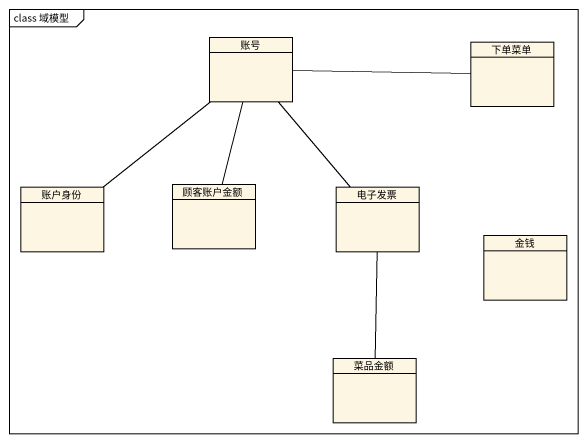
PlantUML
@startuml
mainframe class 域模型
hide circle
hide empty members
class 账号
class 下单菜单
class 账户身份
class 顾客账户金额
class 电子发票
class 金钱
class 菜品金额
账号 -right- 下单菜单
账号 -- 账户身份
账号 -- 顾客账户金额
账号 -- 电子发票
电子发票 -- 菜品金额
@enduml
